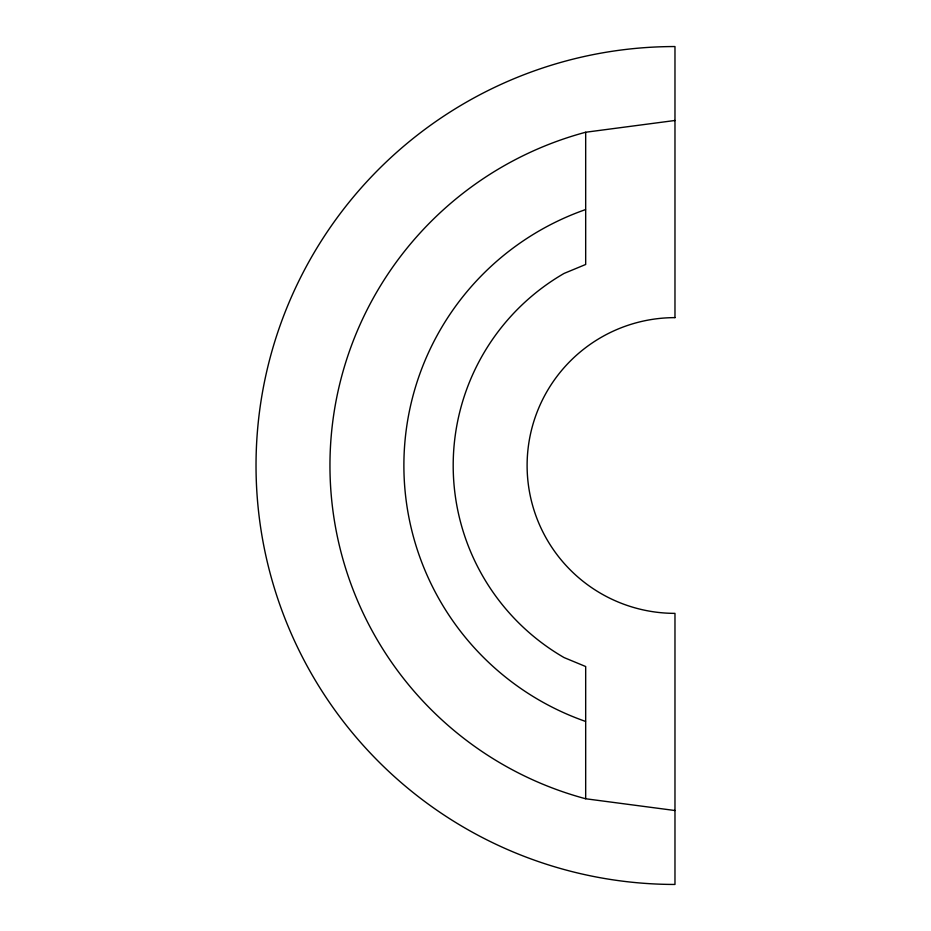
<?xml version="1.0" encoding="UTF-8"?>
<svg xmlns="http://www.w3.org/2000/svg" width="931" height="931" viewBox="0 0 931 931"><rect width="100%" height="100%" fill="white"/><g stroke="black" fill="none" stroke-linecap="round" stroke-linejoin="round"><path stroke-width="1.4" d="M674.975 810.517L585.68 798.763A345.017 345.017 0 0 1 585.68 132.237L674.975 120.483M585.68 132.237L585.68 264.474L564.081 273.423A221.799 221.799 0 0 0 564.081 657.577L585.68 666.526L585.68 798.763M585.506 721.397A271.084 271.084 0 0 1 585.506 209.603M674.975 317.634L674.975 46.55A418.95 418.95 0 0 0 256.025 465.5A418.95 418.95 0 0 0 674.975 884.45L674.975 613.366A147.866 147.866 0 0 1 527.109 465.5A147.866 147.866 0 0 1 674.975 317.634"/></g></svg>
